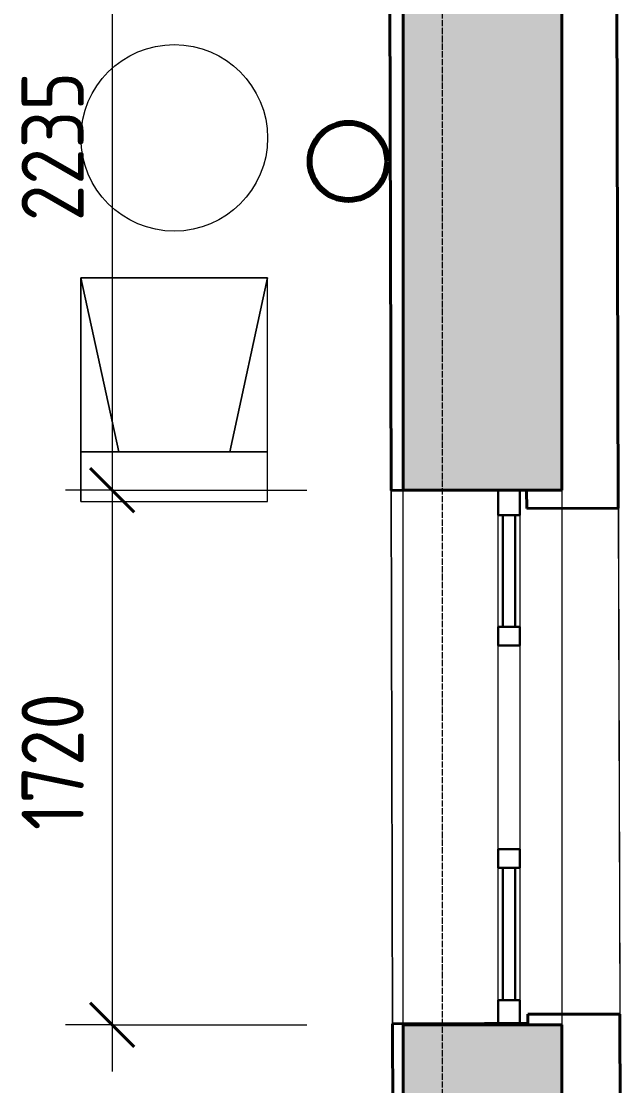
# Model space of a CAD drawing. Header units: millimetres. Extents: x -11886 to 68941, y -8130 to 45506.
# Drawn here: x 2206 to 4133, y 21917 to 25341 of the extents above; entities that cross this region are included whole.
import ezdxf

# ---------------------------------------------------------------- set-up
doc = ezdxf.new("R2010")
doc.units = ezdxf.units.MM
doc.linetypes.add('ADSK_Линия сетки', pattern=[25, 20, -2.5, 0, -2.5])
for name, color, linetype, lineweight in [('Витраж', 7, 'Continuous', 18), ('Оси', 7, 'Continuous', 9), ('Панели витража', 7, 'Continuous', 18), ('Размеры', 7, 'Continuous', 9), ('Размеры-100', 7, 'Continuous', 9), ('Стены', 7, 'Continuous', 18), ('Стены наружные', 7, 'Continuous', 18), ('стояки', 7, 'Continuous', 9)]:
    doc.layers.add(name, color=color, linetype=linetype, lineweight=lineweight)
for name, color, linetype, lineweight, true_color in [('планы со стояками отопление_dwg', 7, 'Continuous', 9, 0x767676), ('Стены разрез', 7, 'Continuous', 40, 0xbb5389), ('ТХ', 5, 'Continuous', 9, 0x0000ff), ('ТХ 1 этаж_dwg', 7, 'Continuous', 9, 0x767676)]:
    doc.layers.add(name, color=color, linetype=linetype, lineweight=lineweight, true_color=true_color)
doc.styles.add('GOST Common_1', font='GOST_Common.ttf', dxfattribs={"width": 0.9, "height": 200})
doc.dimstyles.new('ADSK_Основной_2_мм_Округление_до_1_мм', dxfattribs={"dimscale": 304.8, "dimtxt": 201.142999, "dimasz": 0.463911, "dimexe": 0.492126, "dimexo": 0.492126, "dimgap": 0.098425, "dimtad": 1, "dimdec": 0, "dimdsep": 46, "dimtxsty": 'GOST Common_1', "dimblk1": 'OBLIQUE', "dimblk2": 'OBLIQUE', "dimsah": 1, "dimcen": 0.09, "dimdle": 0.492126, "dimazin": 2, "dimtfac": 1, "dimtdec": 4, "dimtix": 1, "dimtmove": 0, "dimatfit": 3, "dimfxl": 1, "dimtvp": 1, "dimtolj": 1, "dimtzin": 0, "dimlwd": 20, "dimlwe": 20, "dimarcsym": 2})

# ---------------------------------------------------------------- blocks, each defined once
blk = doc.blocks.new('Существующие стены 1 эт - Существующие стены 1 эт-653793-01 План 1-го этажа кладочный')
at = {"layer": 'Стены', "color": 243, "true_color": 0xbb5389}
for p, q in [((4094.6, 33964.2), (4132.6, 21098.7)), ((3395, 23831.5), (3389.3, 26119.6)), ((3690.3, 23832.3), (3395, 23831.5)), ((3395, 23831.5), (3433.5, 23831.6)), ((3433.5, 23831.6), (3395, 23831.5)), ((3399.2, 22116.5), (3395, 23831.5)), ((3399.2, 22116.5), (3395, 23831.5)), ((3395, 23831.5), (3399.2, 22116.5)), ((3399.2, 22116.5), (3395, 23831.5)), ((3738.5, 23832.4), (3690.3, 23832.3)), ((3830.3, 23832.6), (3808.5, 23832.6)), ((3830.4, 23773.5), (3830.3, 23832.6)), ((4124.7, 23774.4), (3830.4, 23773.5)), ((4124.7, 23774.4), (4129.5, 22147.7)), ((3399.2, 22116.5), (3694.5, 22117.2)), ((3402.1, 20953.8), (3399.2, 22116.5)), ((3433.5, 22116.5), (3399.2, 22116.5)), ((3399.2, 22116.5), (3433.5, 22116.5)), ((3694.5, 22117.2), (3738.5, 22117.3)), ((3808.5, 22117.5), (3834.5, 22117.5)), ((3834.4, 22146.8), (4129.5, 22147.7)), ((3834.5, 22117.5), (3834.4, 22146.8))]:
    blk.add_line(p, q, dxfattribs=at)
at = {"layer": 'Стены разрез'}
for p, q in [((4117.7, 26119.2), (4124.7, 23774.4)), ((3389.4, 26085.6), (3395, 23831.5)), ((3395, 23831.5), (3690.3, 23832.3)), ((3830.3, 23832.6), (3690.3, 23832.3)), ((3830.4, 23773.5), (3830.3, 23832.6)), ((4124.7, 23774.4), (3830.4, 23773.5)), ((3399.2, 22116.5), (3694.5, 22117.2)), ((3399.2, 22116.5), (3403.5, 20378.6)), ((3694.5, 22117.2), (3834.5, 22117.5)), ((4129.5, 22147.7), (3834.4, 22146.8)), ((3834.5, 22117.5), (3834.4, 22146.8)), ((4132.6, 21098.7), (4129.5, 22147.7))]:
    blk.add_line(p, q, dxfattribs=at)
blk = doc.blocks.new('Системная панель - _AR_Стекло_40мм_привязка по центру-V37-01 План 1-го этажа кладочный')
at = {"layer": 'Панели витража', "lineweight": 30}
for p, q in [((180, 20), (-180, 20)), ((-180, 20), (-180, -20)), ((180, -20), (180, 20)), ((-180, -20), (180, -20))]:
    blk.add_line(p, q, dxfattribs=at)
blk = doc.blocks.new('Прямоугольный импост - 70х20_60мм-V38-01 План 1-го этажа кладочный')
at = {"layer": 'Витраж', "lineweight": 30}
for p, q in [((-80, 35), (0, 35)), ((-80, -35), (-80, 35)), ((0, 35), (0, -35)), ((0, -35), (-80, -35))]:
    blk.add_line(p, q, dxfattribs=at)
blk = doc.blocks.new('Прямоугольный импост - 70х20_60мм-V39-01 План 1-го этажа кладочный')
at = {"layer": 'Витраж', "lineweight": 30}
for p, q in [((0, 35), (-80, 35)), ((-80, 35), (-80, -35)), ((0, -35), (0, 35)), ((-80, -35), (0, -35))]:
    blk.add_line(p, q, dxfattribs=at)
blk = doc.blocks.new('Системная панель - _AR_Стекло_40мм_привязка по центру-1438204-01 План 1-го этажа кладочный')
at = {"layer": 'Панели витража', "lineweight": 30}
for p, q in [((212.5, 20), (-212.5, 20)), ((-212.5, 20), (-212.5, -20)), ((212.5, -20), (212.5, 20)), ((-212.5, -20), (212.5, -20))]:
    blk.add_line(p, q, dxfattribs=at)
blk = doc.blocks.new('Прямоугольный импост - 70х60мм-1225009-01 План 1-го этажа кладочный')
at = {"layer": 'Витраж'}
for p, q in [((-6006, 9731.9), (-6006, 10091.9)), ((-5936, 10091.9), (-5936, 9731.9))]:
    blk.add_line(p, q, dxfattribs=at)
blk = doc.blocks.new('Прямоугольный импост - 70х60мм-1427927-01 План 1-го этажа кладочный')
at = {"layer": 'Витраж'}
for p, q in [((3738.5, 22192.6), (3738.5, 22617.6)), ((3808.5, 22617.6), (3808.5, 22192.6))]:
    blk.add_line(p, q, dxfattribs=at)
blk = doc.blocks.new('Прямоугольный импост - 70х60мм-1236808-01 План 1-го этажа кладочный')
at = {"layer": 'Витраж', "lineweight": 30}
for p, q in [((-30, 35), (30, 35)), ((-30, -35), (-30, 35)), ((30, 35), (30, -35)), ((30, -35), (-30, -35))]:
    blk.add_line(p, q, dxfattribs=at)
blk = doc.blocks.new('Прямоугольный импост - 70х60мм-1236580-01 План 1-го этажа кладочный')
at = {"layer": 'Витраж'}
for p, q in [((3738.5, 22677.6), (3738.5, 23332.6)), ((3808.5, 23332.6), (3808.5, 22677.6))]:
    blk.add_line(p, q, dxfattribs=at)
blk = doc.blocks.new('планы со стояками отопление_dwg-1484427-01 План 1-го этажа кладочный')
at = {"layer": 'стояки', "color": 246, "lineweight": 80, "true_color": 0x7f001f}
blk.add_circle((175652.9, 180966.9), 124.3, dxfattribs=at)
blk = doc.blocks.new('ТХ 1 этаж_dwg_A$C5e6b74da-2118468-01 План 1-го этажа кладочный')
at = {"layer": 'ТХ', "color": 253, "true_color": 0xa0a0a0, "flags": 128}
blk.add_lwpolyline([(600, 720), (600, 0), (600, 720), (0, 720), (0, 0), (121.5, 559.8), (0, 0), (600, 0), (0, 0)], dxfattribs=at)
for points in [[(600, 559.8), (0, 559.8)], [(478.5, 559.8), (600, 0)]]:
    blk.add_lwpolyline(points, close=True, dxfattribs=at)
blk = doc.blocks.new('ТХ 1 этаж_dwg-2084881-01 План 1-го этажа кладочный')
at = {"layer": 'ТХ', "color": 253, "true_color": 0xa0a0a0}
blk.add_circle((120698.8, -45907.1), 300, dxfattribs=at)
at = {"rotation": 180}
blk.add_blockref('ТХ 1 этаж_dwg_A$C5e6b74da-2118468-01 План 1-го этажа кладочный', (120998.8, -46357.1), dxfattribs=at)
blk = doc.blocks.new('DIMBLOCK143-01 План 1-го этажа кладочный')
at = {"layer": 'Размеры-100', "lineweight": 40, "transparency": 16777216}
for p, q in [((2498, 26067.6), (2427.3, 26138.3)), ((2498, 26067.6), (2568.7, 25996.9)), ((2498, 23832.6), (2427.3, 23903.3)), ((2498, 23832.6), (2568.7, 23761.9))]:
    blk.add_line(p, q, dxfattribs=at)
at = {"layer": 'Размеры-100', "lineweight": 20, "transparency": 16777216}
for p, q in [((2498, 26067.6), (2348, 26067.6)), ((2498, 26067.6), (2498, 23832.6)), ((2498, 26067.6), (3123.5, 26067.6)), ((2498, 23832.6), (2348, 23832.6)), ((2498, 23832.6), (3123.5, 23832.6))]:
    blk.add_line(p, q, dxfattribs=at)
at = {"layer": 'Размеры-100', "color": 0, "lineweight": 20, "transparency": 16777216, "insert": (2206.6, 24697.8), "char_height": 200, "width": 605.475, "attachment_point": 1, "rotation": 90, "line_spacing_factor": 1.022761, "style": 'GOST Common_1'}
blk.add_mtext('2235', dxfattribs=at)
blk = doc.blocks.new('_Oblique')
at = {"color": 0, "linetype": 'ByBlock', "lineweight": -2}
blk.add_line((-0.5, -0.5), (0.5, 0.5), dxfattribs=at)
blk = doc.blocks.new('DIMBLOCK144-01 План 1-го этажа кладочный')
at = {"layer": 'Размеры-100', "lineweight": 40, "transparency": 16777216}
for p, q in [((2498, 23832.6), (2427.3, 23903.3)), ((2498, 23832.6), (2568.7, 23761.9)), ((2498, 22112.6), (2427.3, 22183.3)), ((2498, 22112.6), (2568.7, 22041.9))]:
    blk.add_line(p, q, dxfattribs=at)
at = {"layer": 'Размеры-100', "lineweight": 20, "transparency": 16777216}
for p, q in [((2498, 23832.6), (2348, 23832.6)), ((2498, 23832.6), (2498, 21962.6)), ((2498, 23832.6), (3123.5, 23832.6)), ((2498, 22112.6), (2348, 22112.6)), ((2498, 22112.6), (3123.5, 22112.6))]:
    blk.add_line(p, q, dxfattribs=at)
at = {"layer": 'Размеры-100', "color": 0, "lineweight": 20, "transparency": 16777216, "insert": (2206.6, 22739.1), "char_height": 200, "width": 560.473, "attachment_point": 1, "rotation": 90, "line_spacing_factor": 1.022761, "style": 'GOST Common_1'}
blk.add_mtext('1720', dxfattribs=at)

msp = doc.modelspace()

# ---------------------------------------------------------------- hatches: boundary and pattern name
at = {"layer": 'Стены наружные', "true_color": 0xc0c0c0}
h = msp.add_hatch(color=9, dxfattribs=at)
h.paths.add_polyline_path([(3433.5, 20918.6), (3943.5, 20918.6), (3943.5, 22112.6), (3433.5, 22112.6), (3433.5, 20921)])
h.paths.add_polyline_path([(3538.5, 23832.6), (3943.5, 23832.6), (3943.5, 26067.6), (3433.5, 26067.6), (3433.5, 23832.6), (3511, 23832.6)])
h.paths.add_polyline_path([(3538.5, 27837.6), (3943.5, 27837.6), (3943.5, 30088.6), (3433.5, 30088.6), (3433.5, 27837.6), (3501.1, 27837.6)])
h.paths.add_polyline_path([(3493.4, 31858.6), (3943.5, 31858.6), (3943.5, 34107.6), (3433.5, 34107.6), (3433.5, 31858.6), (3485.7, 31858.6)])
h.paths.add_polyline_path([(3943.5, 35877.6), (3943.5, 43728.9), (3433.5, 43728.9), (3433.5, 35877.6), (3807.6, 35877.6)])

# ---------------------------------------------------------------- linework, layer by layer
at = {"layer": 'Оси', "linetype": 'ADSK_Линия сетки'}
msp.add_line((3559.9, -7330.4), (3559.9, 44421.9), dxfattribs=at)
at = {"layer": 'Стены наружные', "lineweight": 40}
for p, q in [((3433.5, 26067.6), (3433.5, 23832.6)), ((3943.5, 23832.6), (3943.5, 26067.6)), ((3433.5, 23832.6), (3943.5, 23832.6)), ((3943.5, 22112.6), (3433.5, 22112.6)), ((3433.5, 22112.6), (3433.5, 20921)), ((3943.5, 20918.6), (3943.5, 22112.6))]:
    msp.add_line(p, q, dxfattribs=at)
at = {"layer": 'Стены наружные'}
for p, q in [((3433.5, 22112.6), (3433.5, 23831.6)), ((3943.5, 23832.6), (3943.5, 22112.6))]:
    msp.add_line(p, q, dxfattribs=at)

# ---------------------------------------------------------------- block references
at = {"layer": 'Витраж'}
for name, p, rotation in [('Прямоугольный импост - 70х20_60мм-V39-01 План 1-го этажа кладочный', (3773.5, 23832.6), 90.00000000000031), ('Прямоугольный импост - 70х60мм-1225009-01 План 1-го этажа кладочный', (-2197.5, 33484.5), 180)]:
    msp.add_blockref(name, p, dxfattribs=dict(at, rotation=rotation))
at = {"layer": 'Витраж', "extrusion": (0, 0, -1), "rotation": 269.9999999999997}
for name, p in [('Прямоугольный импост - 70х60мм-1236808-01 План 1-го этажа кладочный', (-3773.5, 23362.6)), ('Прямоугольный импост - 70х60мм-1236808-01 План 1-го этажа кладочный', (-3773.5, 22647.6)), ('Прямоугольный импост - 70х20_60мм-V38-01 План 1-го этажа кладочный', (-3773.5, 22112.6))]:
    msp.add_blockref(name, p, dxfattribs=at)
at = {"layer": 'Витраж'}
for name in ['Прямоугольный импост - 70х60мм-1236580-01 План 1-го этажа кладочный', 'Прямоугольный импост - 70х60мм-1427927-01 План 1-го этажа кладочный']:
    msp.add_blockref(name, (0, 0), dxfattribs=at)
at = {"layer": 'Панели витража', "rotation": 270.0000000000003}
for name, p in [('Системная панель - _AR_Стекло_40мм_привязка по центру-V37-01 План 1-го этажа кладочный', (3773.5, 23572.6)), ('Системная панель - _AR_Стекло_40мм_привязка по центру-1438204-01 План 1-го этажа кладочный', (3773.5, 22405.1))]:
    msp.add_blockref(name, p, dxfattribs=at)
at = {"layer": 'планы со стояками отопление_dwg', "color": 6, "true_color": 0xff00ff}
msp.add_blockref('планы со стояками отопление_dwg-1484427-01 План 1-го этажа кладочный', (-172395.5, -156077), dxfattribs=at)
at = {"layer": 'Стены разрез'}
msp.add_blockref('Существующие стены 1 эт - Существующие стены 1 эт-653793-01 План 1-го этажа кладочный', (0, 0), dxfattribs=at)
at = {"layer": 'ТХ 1 этаж_dwg', "color": 253, "true_color": 0xa0a0a0}
msp.add_blockref('ТХ 1 этаж_dwg-2084881-01 План 1-го этажа кладочный', (-118001.2, 70872.8), dxfattribs=at)

# ---------------------------------------------------------------- dimensions: what is measured, and where the dimension line sits
at = {"layer": 'Размеры', "lineweight": 20}
for base, p1, p2, override, picture, middle in [((2498, 23832.6), (3273.5, 26067.6), (3273.5, 23832.6), {"dimpost": '<>', "dimfxl": 2234.995017}, 'DIMBLOCK143-01 План 1-го этажа кладочный', (2368, 24950.1)), ((2498, 22112.6), (3273.5, 23832.6), (3273.5, 22112.6), {"dimpost": '<>', "dimfxl": 1720}, 'DIMBLOCK144-01 План 1-го этажа кладочный', (2368, 22972.6))]:
    dim = msp.add_linear_dim(base=base, p1=p1, p2=p2, angle=90, dimstyle='ADSK_Основной_2_мм_Округление_до_1_мм', override=override, dxfattribs=at)
    dim.commit()
    dim.dimension.update_dxf_attribs({"geometry": picture, "text_midpoint": middle})

doc.saveas('drawing.dxf')
